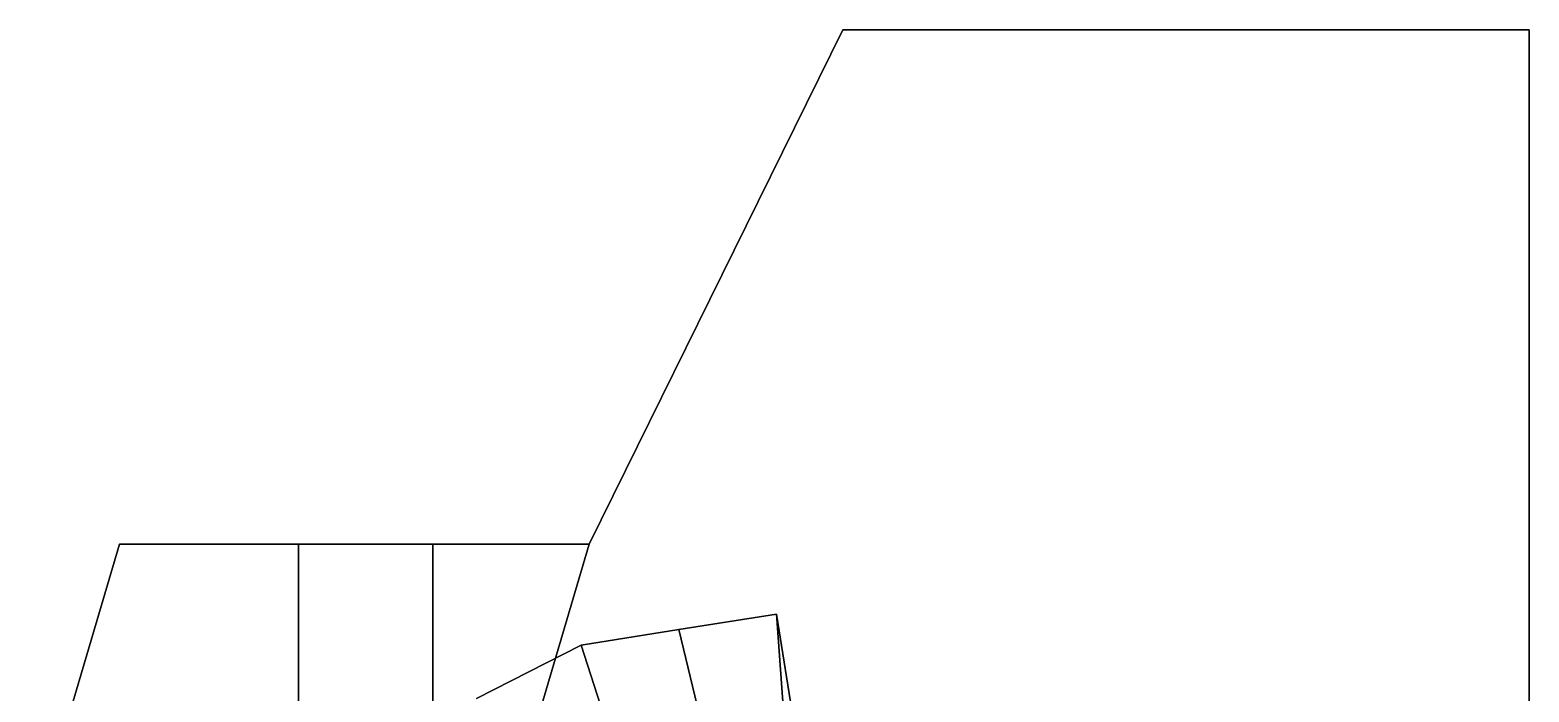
# Model space of a CAD drawing. Header units: millimetres. Extents: x -40.9 to 0, y -39.3 to 53.8.
# Drawn here: x -33.5 to 0, y 38.96 to 53.77 of the extents above; entities that cross this region are included whole.
import ezdxf

# ---------------------------------------------------------------- set-up
doc = ezdxf.new("R2010")
doc.units = ezdxf.units.MM
doc.layers.add('CUBE2', color=7, linetype='Continuous')
doc.layers.add('TUBE5_EXT7', color=7, linetype='Continuous')

msp = doc.modelspace()

# ---------------------------------------------------------------- hatches: boundary and pattern name
at = {"extrusion": (1, 0, 0)}
h = msp.add_hatch(color=256, dxfattribs=at)
h.dxf.hatch_style = 1
h.paths.add_polyline_path([(-39.253, 17.966), (-32.493, 17.966), (-32.493, 15.466), (-29.493, 15.466), (-29.493, 17.966), (-27.993, 17.966), (-27.993, 5.966), (-15.993, 5.966), (-15.993, -8.034), (31.007, -8.034), (31.007, 17.966), (32.507, 17.966), (32.507, 15.466), (35.507, 15.466), (35.507, 17.966), (53.767, 17.966), (53.767, -14.034), (-39.253, -14.034)])

# ---------------------------------------------------------------- linework, layer by layer
at = {"extrusion": (1, 0, 0), "elevation": 0}
msp.add_lwpolyline([(-39.253, 17.966), (-32.493, 17.966), (-32.493, 15.466), (-29.493, 15.466), (-29.493, 17.966), (-27.993, 17.966), (-27.993, 5.966), (-15.993, 5.966), (-15.993, -8.034), (31.007, -8.034), (31.007, 17.966), (32.507, 17.966), (32.507, 15.466), (35.507, 15.466), (35.507, 17.966), (53.767, 17.966), (53.767, -14.034), (-39.253, -14.034)], close=True, dxfattribs=at)
at = {"layer": 'CUBE2'}
for points, invisible_edges in [([(0, 35.507, 17.966), (-7.667, 53.767, 17.966), (-21, 42.267, 17.966)], 15), ([(-7.667, 53.767, 17.966), (-15.333, 53.767, 17.966), (-21, 42.267, 17.966)], 12), ([(-21, 42.267, -14.034), (-15.333, 53.767, -14.034), (-7.667, 53.767, -14.034)], 12), ([(0, 35.507, -14.034), (-21, 42.267, -14.034), (-7.667, 53.767, -14.034)], 15), ([(-21, 42.267, 17.966), (-15.333, 53.767, 17.966), (-21, 42.267, 13.966)], 2), ([(-15.333, 53.767, 17.966), (-15.333, 53.767, 13.966), (-21, 42.267, 13.966)], 12), ([(-21, 42.267, 13.966), (-15.333, 53.767, 13.966), (-21, 42.267, 9.966)], 2), ([(-15.333, 53.767, 13.966), (-15.333, 53.767, 9.966), (-21, 42.267, 9.966)], 12), ([(-21, 42.267, 9.966), (-15.333, 53.767, 9.966), (-21, 42.267, 5.966)], 2), ([(-15.333, 53.767, 9.966), (-15.333, 53.767, 5.966), (-21, 42.267, 5.966)], 12), ([(-21, 42.267, 5.966), (-15.333, 53.767, 5.966), (-21, 42.267, 1.966)], 2), ([(-15.333, 53.767, 5.966), (-15.333, 53.767, 1.966), (-21, 42.267, 1.966)], 12), ([(-21, 42.267, 1.966), (-15.333, 53.767, 1.966), (-21, 42.267, -2.034)], 2), ([(-15.333, 53.767, 1.966), (-15.333, 53.767, -2.034), (-21, 42.267, -2.034)], 12), ([(-21, 42.267, -2.034), (-15.333, 53.767, -2.034), (-21, 42.267, -6.034)], 2), ([(-15.333, 53.767, -2.034), (-15.333, 53.767, -6.034), (-21, 42.267, -6.034)], 12), ([(-21, 42.267, -6.034), (-15.333, 53.767, -6.034), (-21, 42.267, -10.034)], 2), ([(-15.333, 53.767, -6.034), (-15.333, 53.767, -10.034), (-21, 42.267, -10.034)], 12), ([(-21, 42.267, -10.034), (-15.333, 53.767, -10.034), (-21, 42.267, -14.034)], 2), ([(-15.333, 53.767, -10.034), (-15.333, 53.767, -14.034), (-21, 42.267, -14.034)], 12), ([(-15.333, 53.767, 17.966), (-7.667, 53.767, 17.966), (-7.667, 53.767, 13.966)], 12), ([(-7.667, 53.767, 13.966), (-15.333, 53.767, 13.966), (-15.333, 53.767, 17.966)], 12), ([(-15.333, 53.767, 13.966), (-7.667, 53.767, 13.966), (-7.667, 53.767, 9.966)], 12), ([(-7.667, 53.767, 9.966), (-15.333, 53.767, 9.966), (-15.333, 53.767, 13.966)], 12), ([(-15.333, 53.767, 9.966), (-7.667, 53.767, 9.966), (-7.667, 53.767, 5.966)], 12), ([(-7.667, 53.767, 5.966), (-15.333, 53.767, 5.966), (-15.333, 53.767, 9.966)], 12), ([(-15.333, 53.767, 5.966), (-7.667, 53.767, 5.966), (-7.667, 53.767, 1.966)], 12), ([(-7.667, 53.767, 1.966), (-15.333, 53.767, 1.966), (-15.333, 53.767, 5.966)], 12), ([(-15.333, 53.767, 1.966), (-7.667, 53.767, 1.966), (-7.667, 53.767, -2.034)], 12), ([(-7.667, 53.767, -2.034), (-15.333, 53.767, -2.034), (-15.333, 53.767, 1.966)], 12), ([(-15.333, 53.767, -2.034), (-7.667, 53.767, -2.034), (-7.667, 53.767, -6.034)], 12), ([(-7.667, 53.767, -6.034), (-15.333, 53.767, -6.034), (-15.333, 53.767, -2.034)], 12), ([(-15.333, 53.767, -6.034), (-7.667, 53.767, -6.034), (-7.667, 53.767, -10.034)], 12), ([(-7.667, 53.767, -10.034), (-15.333, 53.767, -10.034), (-15.333, 53.767, -6.034)], 12), ([(-15.333, 53.767, -10.034), (-7.667, 53.767, -10.034), (-7.667, 53.767, -14.034)], 12), ([(-7.667, 53.767, -14.034), (-15.333, 53.767, -14.034), (-15.333, 53.767, -10.034)], 12), ([(0, 35.507, 17.966), (0, 53.767, 17.966), (-7.667, 53.767, 17.966)], 12), ([(0, 35.507, -14.034), (-7.667, 53.767, -14.034), (0, 53.767, -14.034)], 1), ([(0, 53.767, 13.966), (-7.667, 53.767, 13.966), (-7.667, 53.767, 17.966)], 12), ([(0, 53.767, 13.966), (-7.667, 53.767, 17.966), (0, 53.767, 17.966)], 1), ([(0, 53.767, 9.966), (-7.667, 53.767, 9.966), (-7.667, 53.767, 13.966)], 12), ([(0, 53.767, 9.966), (-7.667, 53.767, 13.966), (0, 53.767, 13.966)], 1), ([(0, 53.767, 5.966), (-7.667, 53.767, 5.966), (-7.667, 53.767, 9.966)], 12), ([(0, 53.767, 5.966), (-7.667, 53.767, 9.966), (0, 53.767, 9.966)], 1), ([(0, 53.767, 1.966), (-7.667, 53.767, 1.966), (-7.667, 53.767, 5.966)], 12), ([(0, 53.767, 1.966), (-7.667, 53.767, 5.966), (0, 53.767, 5.966)], 1), ([(0, 53.767, -2.034), (-7.667, 53.767, -2.034), (-7.667, 53.767, 1.966)], 12), ([(0, 53.767, -2.034), (-7.667, 53.767, 1.966), (0, 53.767, 1.966)], 1), ([(0, 53.767, -6.034), (-7.667, 53.767, -6.034), (-7.667, 53.767, -2.034)], 12), ([(0, 53.767, -6.034), (-7.667, 53.767, -2.034), (0, 53.767, -2.034)], 1), ([(0, 53.767, -10.034), (-7.667, 53.767, -10.034), (-7.667, 53.767, -6.034)], 12), ([(0, 53.767, -10.034), (-7.667, 53.767, -6.034), (0, 53.767, -6.034)], 1), ([(0, 53.767, -14.034), (-7.667, 53.767, -14.034), (-7.667, 53.767, -10.034)], 12), ([(0, 53.767, -14.034), (-7.667, 53.767, -10.034), (0, 53.767, -10.034)], 1), ([(-31.5, 42.267, 17.966), (-33.5, 35.507, 17.966), (-27.5, 35.507, 17.966)], 12), ([(-31.5, 42.267, -14.034), (-27.5, 35.507, -14.034), (-33.5, 35.507, -14.034)], 1), ([(-33.5, 35.507, -10.034), (-31.5, 42.267, -10.034), (-31.5, 42.267, -14.034)], 12), ([(-31.5, 42.267, -14.034), (-33.5, 35.507, -14.034), (-33.5, 35.507, -10.034)], 12), ([(-33.5, 35.507, -6.034), (-31.5, 42.267, -6.034), (-31.5, 42.267, -10.034)], 12), ([(-31.5, 42.267, -10.034), (-33.5, 35.507, -10.034), (-33.5, 35.507, -6.034)], 12), ([(-33.5, 35.507, -6.034), (-33.5, 35.507, -2.034), (-31.5, 42.267, -2.034)], 12), ([(-31.5, 42.267, -2.034), (-31.5, 42.267, -6.034), (-33.5, 35.507, -6.034)], 12), ([(-33.5, 35.507, -2.034), (-33.5, 35.507, 1.966), (-31.5, 42.267, 1.966)], 12), ([(-31.5, 42.267, 1.966), (-31.5, 42.267, -2.034), (-33.5, 35.507, -2.034)], 12), ([(-33.5, 35.507, 1.966), (-33.5, 35.507, 5.966), (-31.5, 42.267, 5.966)], 12), ([(-31.5, 42.267, 5.966), (-31.5, 42.267, 1.966), (-33.5, 35.507, 1.966)], 12), ([(-33.5, 35.507, 5.966), (-33.5, 35.507, 9.966), (-31.5, 42.267, 9.966)], 12), ([(-31.5, 42.267, 9.966), (-31.5, 42.267, 5.966), (-33.5, 35.507, 5.966)], 12), ([(-33.5, 35.507, 13.966), (-31.5, 42.267, 13.966), (-31.5, 42.267, 9.966)], 12), ([(-31.5, 42.267, 9.966), (-33.5, 35.507, 9.966), (-33.5, 35.507, 13.966)], 12), ([(-33.5, 35.507, 17.966), (-31.5, 42.267, 17.966), (-31.5, 42.267, 13.966)], 12), ([(-31.5, 42.267, 13.966), (-33.5, 35.507, 13.966), (-33.5, 35.507, 17.966)], 12), ([(-31.5, 42.267, 17.966), (-27.5, 35.507, 17.966), (-27.5, 42.267, 17.966)], 1), ([(-31.5, 42.267, -14.034), (-27.5, 42.267, -14.034), (-27.5, 35.507, -14.034)], 12), ([(-31.5, 42.267, 17.966), (-27.5, 42.267, 17.966), (-27.5, 42.267, 13.966)], 12), ([(-27.5, 42.267, 13.966), (-31.5, 42.267, 13.966), (-31.5, 42.267, 17.966)], 12), ([(-31.5, 42.267, 13.966), (-27.5, 42.267, 13.966), (-27.5, 42.267, 9.966)], 12), ([(-27.5, 42.267, 9.966), (-31.5, 42.267, 9.966), (-31.5, 42.267, 13.966)], 12), ([(-31.5, 42.267, 9.966), (-27.5, 42.267, 9.966), (-27.5, 42.267, 5.966)], 12), ([(-27.5, 42.267, 5.966), (-31.5, 42.267, 5.966), (-31.5, 42.267, 9.966)], 12), ([(-31.5, 42.267, 5.966), (-27.5, 42.267, 5.966), (-27.5, 42.267, 1.966)], 12), ([(-27.5, 42.267, 1.966), (-31.5, 42.267, 1.966), (-31.5, 42.267, 5.966)], 12), ([(-31.5, 42.267, 1.966), (-27.5, 42.267, 1.966), (-27.5, 42.267, -2.034)], 12), ([(-27.5, 42.267, -2.034), (-31.5, 42.267, -2.034), (-31.5, 42.267, 1.966)], 12), ([(-31.5, 42.267, -2.034), (-27.5, 42.267, -2.034), (-27.5, 42.267, -6.034)], 12), ([(-27.5, 42.267, -6.034), (-31.5, 42.267, -6.034), (-31.5, 42.267, -2.034)], 12), ([(-31.5, 42.267, -6.034), (-27.5, 42.267, -6.034), (-27.5, 42.267, -10.034)], 12), ([(-27.5, 42.267, -10.034), (-31.5, 42.267, -10.034), (-31.5, 42.267, -6.034)], 12), ([(-31.5, 42.267, -10.034), (-27.5, 42.267, -10.034), (-27.5, 42.267, -14.034)], 12), ([(-27.5, 42.267, -14.034), (-31.5, 42.267, -14.034), (-31.5, 42.267, -10.034)], 12), ([(-27.5, 35.507, 17.966), (-24.5, 35.507, 17.966), (-24.5, 42.267, 17.966)], 12), ([(-24.5, 42.267, 17.966), (-27.5, 42.267, 17.966), (-27.5, 35.507, 17.966)], 12), ([(-27.5, 42.267, -14.034), (-24.5, 42.267, -14.034), (-24.5, 35.507, -14.034)], 12), ([(-27.5, 42.267, -14.034), (-24.5, 35.507, -14.034), (-27.5, 35.507, -14.034)], 1), ([(-27.5, 42.267, 17.966), (-24.5, 42.267, 17.966), (-24.5, 42.267, 13.966)], 12), ([(-24.5, 42.267, 13.966), (-27.5, 42.267, 13.966), (-27.5, 42.267, 17.966)], 12), ([(-27.5, 42.267, 13.966), (-24.5, 42.267, 13.966), (-24.5, 42.267, 9.966)], 12), ([(-24.5, 42.267, 9.966), (-27.5, 42.267, 9.966), (-27.5, 42.267, 13.966)], 12), ([(-27.5, 42.267, 9.966), (-24.5, 42.267, 9.966), (-24.5, 42.267, 5.966)], 12), ([(-24.5, 42.267, 5.966), (-27.5, 42.267, 5.966), (-27.5, 42.267, 9.966)], 12), ([(-27.5, 42.267, 5.966), (-24.5, 42.267, 5.966), (-24.5, 42.267, 1.966)], 12), ([(-24.5, 42.267, 1.966), (-27.5, 42.267, 1.966), (-27.5, 42.267, 5.966)], 12), ([(-27.5, 42.267, 1.966), (-24.5, 42.267, 1.966), (-24.5, 42.267, -2.034)], 12), ([(-24.5, 42.267, -2.034), (-27.5, 42.267, -2.034), (-27.5, 42.267, 1.966)], 12), ([(-27.5, 42.267, -2.034), (-24.5, 42.267, -2.034), (-24.5, 42.267, -6.034)], 12), ([(-24.5, 42.267, -6.034), (-27.5, 42.267, -6.034), (-27.5, 42.267, -2.034)], 12), ([(-27.5, 42.267, -6.034), (-24.5, 42.267, -6.034), (-24.5, 42.267, -10.034)], 12), ([(-24.5, 42.267, -10.034), (-27.5, 42.267, -10.034), (-27.5, 42.267, -6.034)], 12), ([(-27.5, 42.267, -10.034), (-24.5, 42.267, -10.034), (-24.5, 42.267, -14.034)], 12), ([(-24.5, 42.267, -14.034), (-27.5, 42.267, -14.034), (-27.5, 42.267, -10.034)], 12), ([(-24.5, 42.267, 17.966), (-24.5, 35.507, 17.966), (-23, 35.507, 17.966)], 12), ([(-24.5, 42.267, 17.966), (-23, 35.507, 17.966), (-21, 42.267, 17.966)], 1), ([(-24.5, 42.267, -14.034), (-21, 42.267, -14.034), (-23, 35.507, -14.034)], 12), ([(-24.5, 42.267, -14.034), (-23, 35.507, -14.034), (-24.5, 35.507, -14.034)], 1), ([(-24.5, 42.267, 17.966), (-21, 42.267, 17.966), (-21, 42.267, 13.966)], 12), ([(-21, 42.267, 13.966), (-24.5, 42.267, 13.966), (-24.5, 42.267, 17.966)], 12), ([(-24.5, 42.267, 13.966), (-21, 42.267, 13.966), (-21, 42.267, 9.966)], 12), ([(-21, 42.267, 9.966), (-24.5, 42.267, 9.966), (-24.5, 42.267, 13.966)], 12), ([(-24.5, 42.267, 9.966), (-21, 42.267, 9.966), (-21, 42.267, 5.966)], 12), ([(-21, 42.267, 5.966), (-24.5, 42.267, 5.966), (-24.5, 42.267, 9.966)], 12), ([(-24.5, 42.267, 5.966), (-21, 42.267, 5.966), (-21, 42.267, 1.966)], 12), ([(-21, 42.267, 1.966), (-24.5, 42.267, 1.966), (-24.5, 42.267, 5.966)], 12), ([(-24.5, 42.267, 1.966), (-21, 42.267, 1.966), (-21, 42.267, -2.034)], 12), ([(-21, 42.267, -2.034), (-24.5, 42.267, -2.034), (-24.5, 42.267, 1.966)], 12), ([(-24.5, 42.267, -2.034), (-21, 42.267, -2.034), (-21, 42.267, -6.034)], 12), ([(-21, 42.267, -6.034), (-24.5, 42.267, -6.034), (-24.5, 42.267, -2.034)], 12), ([(-24.5, 42.267, -6.034), (-21, 42.267, -6.034), (-21, 42.267, -10.034)], 12), ([(-21, 42.267, -10.034), (-24.5, 42.267, -10.034), (-24.5, 42.267, -6.034)], 12), ([(-24.5, 42.267, -10.034), (-21, 42.267, -10.034), (-21, 42.267, -14.034)], 12), ([(-21, 42.267, -14.034), (-24.5, 42.267, -14.034), (-24.5, 42.267, -10.034)], 12), ([(-21, 42.267, 17.966), (-23, 35.507, 17.966), (0, 35.507, 17.966)], 12), ([(0, 35.507, -14.034), (-23, 35.507, -14.034), (-21, 42.267, -14.034)], 12)]:
    msp.add_3dface(points, dxfattribs=dict(at, invisible_edges=invisible_edges))
at = {"layer": 'TUBE5_EXT7'}
for points, invisible_edges in [([(-16.815, 40.704, 4.816), (-19, 40.358, -8.334), (-21.185, 40.012, -8.334)], 13), ([(-16.815, 40.704, 4.816), (-21.185, 40.012, -8.334), (-21.185, 40.012, 17.966)], 13), ([(-21.185, 40.012, 17.966), (-19, 40.358, 17.966), (-16.815, 40.704, 4.816)], 14), ([(-16.815, 40.704, 4.816), (-19, 40.358, -8.334), (-21.185, 40.012, -8.334)], 13), ([(-16.815, 40.704, 4.816), (-21.185, 40.012, -8.334), (-21.185, 40.012, 17.966)], 13), ([(-21.185, 40.012, 17.966), (-19, 40.358, 17.966), (-16.815, 40.704, 4.816)], 14), ([(-19, 40.358, 17.966), (-16.815, 40.704, 17.966), (-16.815, 40.704, 4.816)], 12), ([(-16.815, 40.704, 4.816), (-16.815, 40.704, -8.334), (-19, 40.358, -8.334)], 12), ([(-16.444, 35.485, 17.966), (-16.815, 40.704, 17.966), (-19, 40.358, 17.966)], 12), ([(-19, 40.358, -8.334), (-16.815, 40.704, -8.334), (-16.444, 35.485, -8.113)], 12), ([(-19, 40.358, 17.966), (-16.815, 40.704, 17.966), (-16.815, 40.704, 4.816)], 12), ([(-16.815, 40.704, 4.816), (-16.815, 40.704, -8.334), (-19, 40.358, -8.334)], 12), ([(-16.444, 35.485, 17.966), (-16.815, 40.704, 17.966), (-19, 40.358, 17.966)], 12), ([(-19, 40.358, -8.334), (-16.815, 40.704, -8.334), (-16.444, 35.485, -8.113)], 12), ([(-16.444, 35.485, -8.113), (-16.815, 40.704, -8.334), (-16.815, 40.704, 4.816)], 12), ([(-16.444, 35.485, -8.113), (-16.815, 40.704, 4.816), (-16, 35.555, 4.816)], 1), ([(-16.815, 40.704, 17.966), (-16.444, 35.485, 17.966), (-16, 35.555, 4.816)], 12), ([(-16.815, 40.704, 17.966), (-16, 35.555, 4.816), (-16.815, 40.704, 4.816)], 1), ([(-16.444, 35.485, -8.113), (-16.815, 40.704, -8.334), (-16.815, 40.704, 4.816)], 12), ([(-16.444, 35.485, -8.113), (-16.815, 40.704, 4.816), (-16, 35.555, 4.816)], 1), ([(-16.815, 40.704, 17.966), (-16.444, 35.485, 17.966), (-16, 35.555, 4.816)], 12), ([(-16.815, 40.704, 17.966), (-16, 35.555, 4.816), (-16.815, 40.704, 4.816)], 1), ([(-19, 40.358, -8.334), (-19.51, 34.858, -8.334), (-21.185, 40.012, -8.334)], 1), ([(-19, 40.358, 17.966), (-21.185, 40.012, 17.966), (-19.51, 34.858, 17.966)], 12), ([(-19, 40.358, -8.334), (-19.51, 34.858, -8.334), (-21.185, 40.012, -8.334)], 1), ([(-19, 40.358, 17.966), (-21.185, 40.012, 17.966), (-19.51, 34.858, 17.966)], 12), ([(-19, 40.358, -8.334), (-17.777, 35.274, -8.334), (-19.51, 34.858, -8.334)], 12), ([(-19, 40.358, 17.966), (-19.51, 34.858, 17.966), (-17.777, 35.274, 17.966)], 1), ([(-19, 40.358, -8.334), (-17.777, 35.274, -8.334), (-19.51, 34.858, -8.334)], 12), ([(-19, 40.358, 17.966), (-19.51, 34.858, 17.966), (-17.777, 35.274, 17.966)], 1), ([(-16.444, 35.485, 17.966), (-19, 40.358, 17.966), (-17.777, 35.274, 17.966)], 1), ([(-17.777, 35.274, -8.334), (-19, 40.358, -8.334), (-16.444, 35.485, -8.113)], 2), ([(-16.444, 35.485, 17.966), (-19, 40.358, 17.966), (-17.777, 35.274, 17.966)], 1), ([(-17.777, 35.274, -8.334), (-19, 40.358, -8.334), (-16.444, 35.485, -8.113)], 2), ([(-23.523, 38.82, 17.966), (-21.185, 40.012, 17.966), (-21.185, 40.012, -8.334)], 12), ([(-23.523, 38.82, 17.966), (-21.185, 40.012, -8.334), (-23.523, 38.82, -8.334)], 13), ([(-19.51, 34.858, 17.966), (-21.185, 40.012, 17.966), (-23.523, 38.82, 17.966)], 12), ([(-23.523, 38.82, -8.334), (-21.185, 40.012, -8.334), (-19.51, 34.858, -8.334)], 12), ([(-23.523, 38.82, 17.966), (-21.185, 40.012, 17.966), (-21.185, 40.012, -8.334)], 12), ([(-23.523, 38.82, 17.966), (-21.185, 40.012, -8.334), (-23.523, 38.82, -8.334)], 13), ([(-19.51, 34.858, 17.966), (-21.185, 40.012, 17.966), (-23.523, 38.82, 17.966)], 12), ([(-23.523, 38.82, -8.334), (-21.185, 40.012, -8.334), (-19.51, 34.858, -8.334)], 12)]:
    msp.add_3dface(points, dxfattribs=dict(at, invisible_edges=invisible_edges))

doc.saveas('drawing.dxf')
